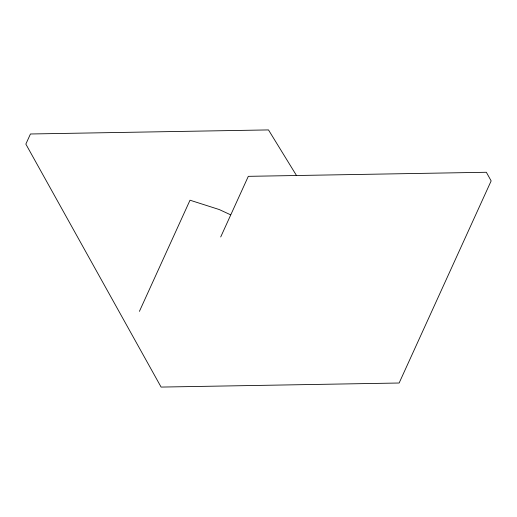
<?xml version="1.0" encoding="UTF-8"?>
<svg xmlns="http://www.w3.org/2000/svg" width="517" height="517" viewBox="0 0 517 517"><rect width="100%" height="100%" fill="white"/><g stroke="black" fill="none" stroke-linecap="round" stroke-linejoin="round"><path stroke-width="0.78" d="M139.409 311.37L190.017 200.208L219.247 209.547L230.504 214.755M220.707 236.973L248.309 176.336L486.348 172.271L491.15 180.898L399.137 383.013L161.097 387.078L25.85 144.094L30.451 133.987L268.491 129.922L296.364 175.302"/></g></svg>
